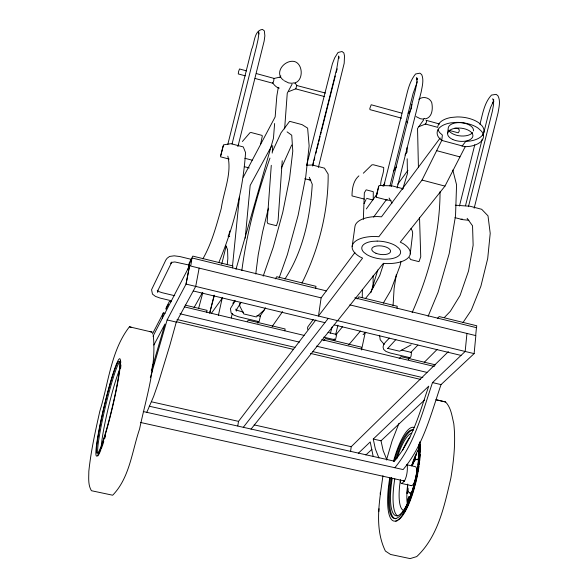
<?xml version="1.0" encoding="UTF-8"?>
<svg xmlns="http://www.w3.org/2000/svg" width="588" height="588" viewBox="0 0 588 588"><rect width="100%" height="100%" fill="white"/><g stroke="black" fill="none" stroke-linecap="round" stroke-linejoin="round"><path stroke-width="0.88" d="M373.24 199.582L373.277 191.688L366.162 189.836L364.347 192.805L363.347 219.398M373.064 287.451L373.152 275.574M362.259 297.631L362.37 289.392M295.632 88.391L295.727 88.876L324.488 96.564M307.59 329.383L307.664 327.097L313.176 319.585M418.524 454.965L418.693 450.114M440.052 191.644C439.978 233.421 429.027 274.611 412.115 312.618M272.678 82.614C273.552 84.768 277.338 88.149 279.322 88.104M393.056 305.789L394.107 288.554L396.341 274.515M282.225 160.759L278.087 220.64L276.485 225.719L267.812 223.536L267.173 221.786L271.281 165.316M407.8 491.796L407.682 493.486L407.168 493.369L407.697 485.791M272.207 153.078L272.744 145.765M284.629 128.919L287.253 93.249L292.111 84.062M274.618 123.509L273.457 138.298L235.972 269.333M436.281 399.774L445.586 401.979C451.172 407.866 451.893 415.951 453.767 423.47C455.818 441.728 453.863 460.088 450.856 478.125C444.425 505.629 438.207 536.454 416.738 556.586L410.13 558.6L390.579 554.469L385.397 551.052C373.99 527.686 379.591 500.3 382.957 475.685M378.775 511.692L379.017 508.723M380.201 494.016L380.348 492.288M380.693 185.257C380.473 179.149 384.008 173.526 383.721 167.492L373.38 164.765L371.903 164.838L363.333 173.217M404.419 481.638L404.493 481.006C407.087 475.993 407.756 469.863 407.175 464.285M227.247 264.754L227.843 258.448L227.556 249.606L225.763 245.336M245.218 238.191L250.172 185.426L271.832 145.574M475.699 335.344L476.442 327.656L354.799 297.844M143.259 411.541L403.118 469.569C423.36 445.542 431.07 413.754 441.029 384.603L474.119 353.623L475.846 335.616L349.838 304.871M476.552 327.685L476.736 325.767L439.185 316.557L437.457 318.373M232.532 265.82L239.463 196.51M466.953 333.447L465.167 351.462L432.503 382.59C422.574 411.776 414.907 443.536 394.849 467.725M447.659 133.182L448.269 127.794A12.679 6.622 5.7 0 1 462.124 122.804A12.679 6.622 5.7 0 1 473.406 130.948M408.403 359.297L408.609 357.497M408.667 359.422L408.873 357.622M191.688 260.565L190.784 265.526M410.226 253.972L412.585 234.274A29.084 13.392 7.4 0 0 410.946 228.534M397.003 308.193L397.238 306.267L358.864 296.852L357.181 298.954M255.751 273.986L258.206 254.891L262.63 231.848L268.422 208.181M361.304 349.037L361.546 347.214L325.429 338.592L323.767 340.673M350.624 451.187L351.212 446.704L448.372 351.624M241.83 270.553C246.872 232.157 257.059 194.54 269.966 158.084M407.168 493.369L407.888 488.136M352.161 246.526L354.895 226.902A29.084 13.392 7.4 0 1 377.746 216.568L381.494 216.818L440.177 138.004M333.962 340.606L334.219 338.798M354.88 252.561L321.136 297.866L318.468 316.043L362.583 258.125L359.768 256.75A29.275 13.142 7.4 0 1 353.513 243.145A29.275 13.142 7.4 0 1 375.115 236.464L378.885 236.714L422.03 180.068L441.764 140.414L442.374 135.056L439.89 132.814A23.211 12.12 5.7 0 1 438.097 129.669M315.69 288.26L315.984 286.327L276.75 276.705L275.316 278.896M284.812 330.809L285.106 328.971L248.239 320.173L247.291 321.614M257.801 322.996L258.073 321.364M257.978 323.047L258.257 321.364M237.773 425.888L238.53 421.368L315.859 319.909M365.214 332.536L361.517 349.956M278.315 87.399L276.845 95.925L275.155 116.902L243.248 177.223M232.561 267.885L232.907 265.945L192.791 256.103L189.255 262.946L188.064 269.186M206.726 312.191L207.064 310.346L185.176 305.128M199.148 268.106L195.708 286.407L176.282 322.092L169.976 344.877L158.562 382.31L153.637 396.408L146.802 412.328M162.244 318.402L163.324 312.897L165.11 313.316M222.271 297.807L218.391 315.366M260.513 144.545L262.329 135.968L261.903 135.365L251.216 132.543L250.003 132.69L242.403 141.502M386.492 459.956L392.093 440.912L398.973 423.338M231.26 317.983L232.282 313.544M335.572 334.969L337.938 325.164M229.812 230.981L228.526 236.251L229.717 236.545L228.048 236.126M209.798 312.853L214.135 295.139M221.72 264.137L226.057 246.423M401.06 261.498L399.98 265.857L390.858 290.31L383.288 303.158M220.765 155.328L223.021 146.346L223.719 145.405M227.762 144.575L251.686 49.172C254.707 43.093 253.928 30.525 262.476 29.4L264.357 30.885L264.865 35.831L264.137 41.138L237.949 146.427M232.069 143.942L256.515 46.467L258.059 39.462L258.808 34.155L258.61 31.598L258.896 33.986M306.686 165.184L332.404 63.754L334.682 57.852L338.041 52.464L342.04 51.516L343.87 52.971L344.502 55.933L344.193 63.269L318.373 167.455M312.404 165.889L336.799 68.583L338.747 56.308L338.923 58.322L338.46 56.044M312.757 165.823L313.654 162.266M314.102 160.48L314.771 157.812M315.881 153.365L316.55 150.697M316.998 148.918L318.336 143.575M318.784 141.796L320.122 136.46M320.57 134.681L321.239 132.013M321.68 130.235L335.292 75.955M378.481 186.911L376.276 195.708L376.43 196.848M383.743 186.256L407.374 91.971C409.057 85.547 411.357 79.204 415.576 73.992L419.928 73.162L421.706 74.595C424.051 80.093 422.199 86.238 421.206 91.831L397.098 188.035M389.925 185.977L413.092 93.543L417.34 81.658M391.255 186.506L415.385 90.229L416.73 83.32L417.002 77.998L417.098 79.975L416.355 77.638M459.441 206.035L474.803 144.707M479.926 124.266C482.652 114.256 484.122 102.973 491.509 95.072L496.199 94.359L497.933 95.771C500.792 101.04 498.903 107.413 498.021 112.992L474.171 208.181M465.498 205.719L482.189 139.113M483.079 135.563L488.415 114.248L490.583 107.398L493.266 101.753L492.435 103.084L493.832 101.342M468.445 206.689L492.318 111.419L493.575 104.561L493.611 99.232L493.633 100.519M198.546 308.663L202.823 292.692M209.607 313.059L214.282 295.668M321.063 297.851L189.564 265.769L186.058 284.077L167.132 319.931L150.322 377.658M330.412 333.146L332.139 326.965M411.872 104.429L411.269 109.184M336.182 72.397L337.211 68.884M370.808 292.758L377.812 269.988M402.596 189.402L407.447 173.636L407.175 158.745M412.085 465.306L415.819 455.296L413.335 463.175M412.857 464.571L415.326 457.898M414.68 460.661L415.503 458.037M151.337 370.528L164.971 324.025L153.887 345.024M383.707 263.49L379.775 275.485L370.947 291.758L365.266 298.741M263.181 276.162L273.244 247.225L282.762 212.356L289.575 178.451L292.787 151.109L291.729 135.218L287.091 131.874M279.109 277.97L287.319 254.788L298.123 215.34L305.731 176.848L309.141 145.883L307.62 128.118L302.026 124.627L289.627 121.319L281.057 132.778L272.692 150.954M281.409 167.947L291.707 144.993M428.093 316.344L438.089 292.273L449.151 253.744L455.531 215.752L456.567 184.808L452.804 170.035M218.78 262.623C233.436 227.791 243.02 190.343 245.564 152.586L243.278 146.927L230.944 143.7L223.521 144.832L220.515 156.812L229.173 159.098M364.082 203.602L366.067 199.479M171.659 262.358L157.547 291.126L157.738 292.243L157.29 290.288L159.025 291.619L161.781 292.618L174.732 295.72M408.006 503.299L407.374 499.918L409.072 496.573L409.586 496.691L407.896 500.028L408.366 502.564M301.989 283.041C318.608 249.768 328.442 211.408 328.155 174.136L324.466 168.161L312.397 165.007L306.399 165.213M280.02 77.484L280.829 75.896M337.652 320.673L383.383 263.336L387.036 263.593A29.275 13.142 7.4 0 0 403.111 243.579L400.274 242.153L444.969 186.109L465.196 146.728L469.65 146.368A23.248 12.076 5.7 0 0 481.535 131.3L478.382 128.338A23.248 12.076 5.7 0 0 456.494 122.377L450.643 122.892A23.248 12.076 5.7 0 0 439.273 138.173L441.764 140.414L465.196 146.728M152.41 334.035L163.324 312.897M168.499 304.297L165.963 309.192L166.323 307.355L169.417 301.365L171.167 301.784M188.888 264.879L192.423 258.051L326.494 290.906M153.027 336.16L189.564 265.769L186.036 284.07L474.119 353.623M202.845 258.896C211.79 243.278 216.333 225.711 221.25 208.534C223.653 191.526 232.069 173.357 227.828 156.136M152.189 366.368L154.379 362.348M194.047 307.597L202.559 292.398M296.44 85.429L325.377 93.044M235.185 300.88L230.43 308.59L231.113 312.912L233.87 315.124L238.463 316.785L259.117 321.665L260.403 316.241L256.875 315.396M241.095 302.305L236.28 309.994L236.354 311.067L236.016 309.766M237.714 145.905L238.684 144.405M260.021 316.212L265.636 307.833M284.937 279.035C303.129 251.194 310.221 217.119 312.257 184.316L309.317 177.304M462.903 322.694L471.275 310.199L480.903 286.165L487.702 258.558L490.216 233.355L487.996 215.84L481.682 209.284L470.121 206.263L455.325 205.205M409.057 112.595L410.586 110.36M272.193 326.458L282.608 311.581M423.683 119.812L417.546 128.471L418.428 167.492M211.32 313.419L222.558 297.756M366.346 208.924L377.452 193.423M382.744 186.043L384.861 183.088M393.321 171.277L396.496 166.852M404.956 155.041L407.072 152.086L406.999 147.684M171.63 262.13L170.755 263.328L172.174 262.299L174.857 261.947L189.395 265.122M373.593 217.104L386.478 199.56M397.753 184.206L407.954 170.314M232.782 303.342L234.81 300.666M462.036 146.162L465.762 141.385L470.209 141.017A23.211 12.12 5.7 0 0 482.079 125.876L478.933 122.907A23.211 12.12 5.7 0 0 457.089 116.938L451.246 117.46A23.211 12.12 5.7 0 0 437.84 126.486M243.285 427.344L328.236 318.402M251.025 429.152L337.527 320.644M336.226 334.462L342.488 326.759M348.699 344.899L360.415 331.073M389.285 338.093C386.823 341.26 381.303 344.649 383.619 349.368L385.926 351.44L390.219 353.021L410.27 357.754L411.041 356.262L411.49 352.433L401.744 350.103M387.882 348.302L395.886 339.563M358.893 175.871C353.241 180.722 352.05 188.836 352.006 195.907L364.317 199.089M150.109 331.654L152.211 332.154L129.419 326.81C110.912 350.661 108.574 383.031 99.842 411.13C95.381 431.033 90.934 451.018 88.825 471.341C88.803 477.846 87.884 484.88 91.419 490.715L112.675 495.214C129.698 477.765 132.013 451.194 139.577 429.042C145.868 398.532 156.504 367.478 153.328 335.976M399.156 358.636L401.053 356.637L435.554 364.876M410.894 352.352L417.862 345.097M444.315 317.579L450.327 311.317L460.066 295.47L468.526 271.002L473.134 245.203L472.554 225.829L467.107 218.302M424.264 362.311L437.134 349.441M273.876 78.505L280.454 76.977M255.082 78.461L272.773 83.231L273.765 80.681L273.993 78.388L256.317 73.559M358.408 453.194L370.227 441.926L373.145 456.295M378.937 458.008L375.342 448.923L373.262 439.038L428.77 386.147C419.722 411.953 412.732 440.236 394.114 461.117L149.227 406.212M365.883 454.958L371.91 449.313M373.262 439.038L381.009 440.787L424.529 400.053M363.083 334.66L365.802 332.213M264.637 309.604L256.383 316.954L243.777 313.941L239.764 305.995L239.764 303.254M411.137 344.847L399.634 351.234L387.507 348.339M418.825 99.24C423.015 96.013 429.541 97.461 431.68 102.371C432.996 108.155 432.577 117.137 425.58 118.872L423.867 118.401L423.786 119.041L423 119.121L420.317 118.717L416.106 116.6M418.906 126.663L425.433 124.053L437.854 127.376M288.98 91.507L295.823 88.788L296.771 85.334L295.051 83.055M408.05 113.05L409.836 112.646M404.081 481.087L404.493 481.006L140.576 422.471M462.425 219.126L461.058 219.265M387.235 199.611L385.89 199.758M310.471 179.685L309.148 179.855M292.251 83.29L288.627 82.93L284.305 80.769M391.094 200.398L387.543 200.148L376.129 197.186L379.069 185.455L392.108 185.859L403.074 188.726M468.93 220.294L462.727 219.655L454.987 217.648M407.374 499.918L407.896 500.028M401.619 483.476L411.563 485.673M406.903 464.785L415.165 466.637A9.717 2.705 -78.1 0 1 416.172 476.001M151.697 401.847L238.53 421.368M254.156 424.881L351.212 446.704M413.129 461.918L413.636 462.036M435.936 399.722L445.586 401.979M177.039 319.505L295.022 347.405M312.904 351.639L422.845 377.636M176.532 321.776L293.53 349.404M310.501 353.417L420.354 379.356M167.132 319.931L176.282 322.092M432.503 382.59L441.029 384.603M179.913 313.764L299.417 342.128M316.359 346.148L426.947 372.395M243.638 312.228L237.442 310.413L235.847 309.119M328.067 332.448L336.718 334.521L335.461 339.893L323.753 337.152M171.424 300.777L160.215 298.101L155.46 296.396L152.468 294.11L151.572 289.7L165.838 260.014L167.154 258.228L169.587 256.441L174.202 255.817L179.759 256.537L191.085 259.308M184.25 306.833L304.106 335.403M321.776 339.614L434.392 366.464M193.239 290.95L324.929 322.65M334.16 324.877L461.021 355.417M129.419 326.81L131.242 327.251M304.782 178.715L310.787 180.229M244.299 166.683L249.231 167.962M366.486 198.325L372.858 199.971M244.858 158.282L252.201 160.193M422.03 180.068L444.969 186.109M448.497 130.22L458.258 132.829C460.683 129.955 458.846 127.927 454.693 128.184M436.663 150.668L459.97 156.908M245.35 75.845L238.272 73.934L238.559 71.596L239.522 68.965L246.593 70.898M401.516 118.144L369.97 109.64L369.808 108.493L371.197 104.76L401.847 113.139M292.956 82.805L294.14 83.128C303.68 81.262 303.401 63.93 294.368 61.475C284.526 59.476 273.596 72.897 283.534 80.247M426.366 120.378L439.648 124.039M406.44 121.642L407.763 122.877M384.14 344.37L380.208 339.739L379.583 335.3M409.432 257.691L410.652 259.558L419.001 261.66L420.743 256.721L419.523 217.406M386.875 459.787L383.178 450.687L381.009 440.787M389.058 198.024L392.012 203.117M492.626 98.777L493.641 101.165M409.072 496.573L409.336 500.16M426.065 120.643A1.904 0.448 -74.6 0 1 426.565 120.996A1.904 0.448 -74.6 0 1 425.962 123.362A1.904 0.448 -74.6 0 1 425.256 123.833M101.29 446.211A44.151 3.815 -76.6 0 1 108.508 407.028A44.151 3.815 -76.6 0 1 119.731 369.315M97.711 452.51A47.297 3.998 -76.6 0 1 105.972 404.397A47.297 3.998 -76.6 0 1 119.798 361.914M120.93 364.95A50.039 4.212 -76.6 0 1 120.591 368.433M105.531 435.936A50.039 4.212 -76.6 0 1 104.796 438.347M103.775 441.559A50.039 4.212 -76.6 0 1 101.217 448.923M100.849 449.871A50.039 4.212 -76.6 0 1 97.74 455.994M120.555 360.804A48.863 4.116 -76.6 0 1 120.761 362.671M411.607 494.111A17.934 5.013 -78.1 0 1 409.755 492.487M416.789 459.669A17.934 5.013 -78.1 0 1 418.244 458.956M407.418 504.577A35.478 10.011 -78.1 0 1 407.749 484.056M411.725 465.623A35.478 10.011 -78.1 0 1 418.965 448.541M419.751 442.036A47.907 13.054 -78.1 0 1 400.825 517.102A47.907 13.054 -78.1 0 1 389.741 478.066M393.541 461.102A47.907 13.054 -78.1 0 1 414.025 427.425M407.58 490.524A35.471 10.025 -78.2 0 1 407.741 488.657M415.745 455.928A35.471 10.025 -78.2 0 1 416.745 453.686M417.906 451.371A35.471 10.025 -78.2 0 1 419.082 449.291M395.989 518.778A45.283 12.37 -78.1 0 1 391.601 477.456M395.636 460.073A45.283 12.37 -78.1 0 1 412.872 430.078M397.716 515.97A42.27 11.613 -78.1 0 1 394.798 478.897M402.655 450.246A42.27 11.613 -78.1 0 1 410.005 436.994M404.397 510.582A35.515 9.849 -78.1 0 1 400.465 479.69M418.825 445.498A42.285 11.547 -78.1 0 1 419.031 451.525M419.001 453.297A42.285 11.547 -78.1 0 1 418.546 460.61M418.347 462.521A42.285 11.547 -78.1 0 1 418.053 464.99M417.825 466.666A42.285 11.547 -78.1 0 1 416.863 472.627M416.539 474.325A42.285 11.547 -78.1 0 1 415.253 480.315M414.841 482.013A42.285 11.547 -78.1 0 1 414.415 483.689M414.195 484.512A42.285 11.547 -78.1 0 1 395.805 515.698A42.285 11.547 -78.1 0 1 392.247 478.323M396.959 458.5A42.285 11.547 -78.1 0 1 411.681 433.121M418.862 444.05A45.283 12.341 -78.1 0 1 400.928 514.75A45.283 12.341 -78.1 0 1 390.432 478.095M394.107 461.646A45.283 12.341 -78.1 0 1 413.445 429.96M420.42 444.741A47.907 13.068 -78.1 0 1 420.391 451.871M420.251 454.473A47.907 13.068 -78.1 0 1 419.707 460.816M419.604 461.668A47.907 13.068 -78.1 0 1 419.281 464.292M419.038 466.071A47.907 13.068 -78.1 0 1 418.002 472.37M417.84 473.259A47.907 13.068 -78.1 0 1 414.988 485.806M414.753 486.673A47.907 13.068 -78.1 0 1 398.745 519.799M397.951 520.351A47.907 13.068 -78.1 0 1 395.673 521.233M419.832 442.117A46.783 12.76 -78.1 0 1 420.03 445.439M420.023 451.577A46.783 12.76 -78.1 0 1 419.67 457.56M419.325 461.132A46.783 12.76 -78.1 0 1 414.944 484.674M414.724 485.526A46.783 12.76 -78.1 0 1 407.168 506.724M406.756 507.576A46.783 12.76 -78.1 0 1 402.964 514.147M412.563 491.399A17.184 4.792 -78.1 0 1 407.55 484.718M411.556 465.836A17.184 4.792 -78.1 0 1 417.723 459.801M416.003 476.831A9.717 2.705 -78.1 0 1 415.606 478.485M415.385 479.286A9.717 2.705 -78.1 0 1 410.909 485.372M404.088 480.594A9.724 2.646 -78.1 0 1 400.23 480.756M472.627 132.572A12.679 6.622 5.7 0 1 461.212 135.997A12.679 6.622 5.7 0 1 449.357 131.256M377.151 241.087L372.322 241.374A19.551 8.776 7.4 0 0 363.943 252.436L366.816 254.611A19.551 8.776 7.4 0 0 385.111 259.205L389.851 258.948A19.551 8.776 7.4 0 0 398.605 248.033L395.768 245.806A19.551 8.776 7.4 0 0 377.151 241.087M104.252 437.038A47.305 3.969 -76.6 0 0 119.607 362.171A47.305 3.969 -76.6 0 0 100.563 423.272A47.305 3.969 -76.6 0 0 104.252 437.038M104.061 438.707A50.039 4.197 -76.6 0 0 120.275 359.555A50.039 4.197 -76.6 0 0 100.122 424.286A50.039 4.197 -76.6 0 0 104.061 438.707M452.789 139.51A12.701 6.593 5.7 0 0 472.848 136.343A12.701 6.593 5.7 0 0 455.156 128.287A12.701 6.593 5.7 0 0 452.789 139.51M375.975 253.266A9.496 4.263 7.4 0 0 390.594 251.458A9.496 4.263 7.4 0 0 376.967 245.946A9.496 4.263 7.4 0 0 375.975 253.266"/></g></svg>
